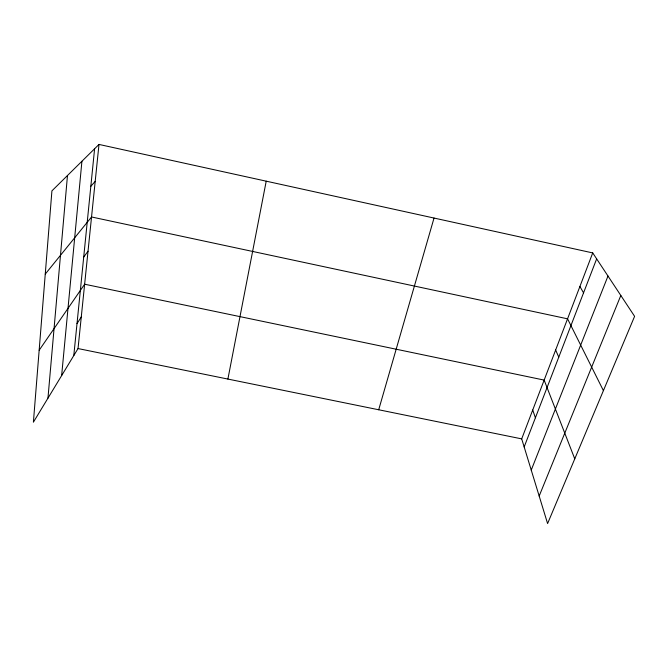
<?xml version="1.0" encoding="UTF-8"?>
<svg xmlns="http://www.w3.org/2000/svg" width="668" height="668" viewBox="0 0 668 668"><rect width="100%" height="100%" fill="white"/><g stroke="black" fill="none" stroke-linecap="round" stroke-linejoin="round"><path stroke-width="1" d="M47.954 398.17L67.476 175.517M61.64 375.6L81.922 161.272M73.797 355.543L94.605 148.755M98.989 144.43L51.92 190.864L33.4 422.184L78.031 348.562L98.989 144.43L592.725 252.921L634.6 316.331L547.593 523.57L521.7 438.876L592.725 252.921M227.897 379.065L266.215 181.178M378.698 409.768L434.033 218.052M524.171 446.942L596.649 258.858M531.244 470.088L607.989 276.026M539.176 496.04L620.822 295.473M77.012 323.604L81.271 316.983M39.161 350.241L84.636 284.217L544.153 380.092L574.764 458.866M83.709 257.03L88.026 251.218M45.257 274.097L91.541 216.975L567.558 318.828L603.404 390.63M90.831 186.263L95.198 181.404M78.031 348.562L521.7 438.876M579.908 286.48L583.548 292.86M555.642 350.007L558.774 357.138M532.73 410.01L535.402 417.792"/></g></svg>
